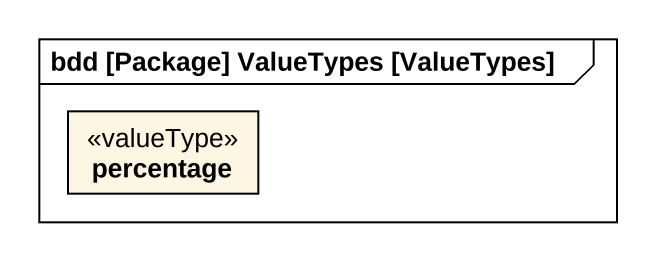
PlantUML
@startuml
mainframe bdd [Package] ValueTypes [ValueTypes]
hide circle
hide empty members
class percentage <<valueType>>
@enduml
